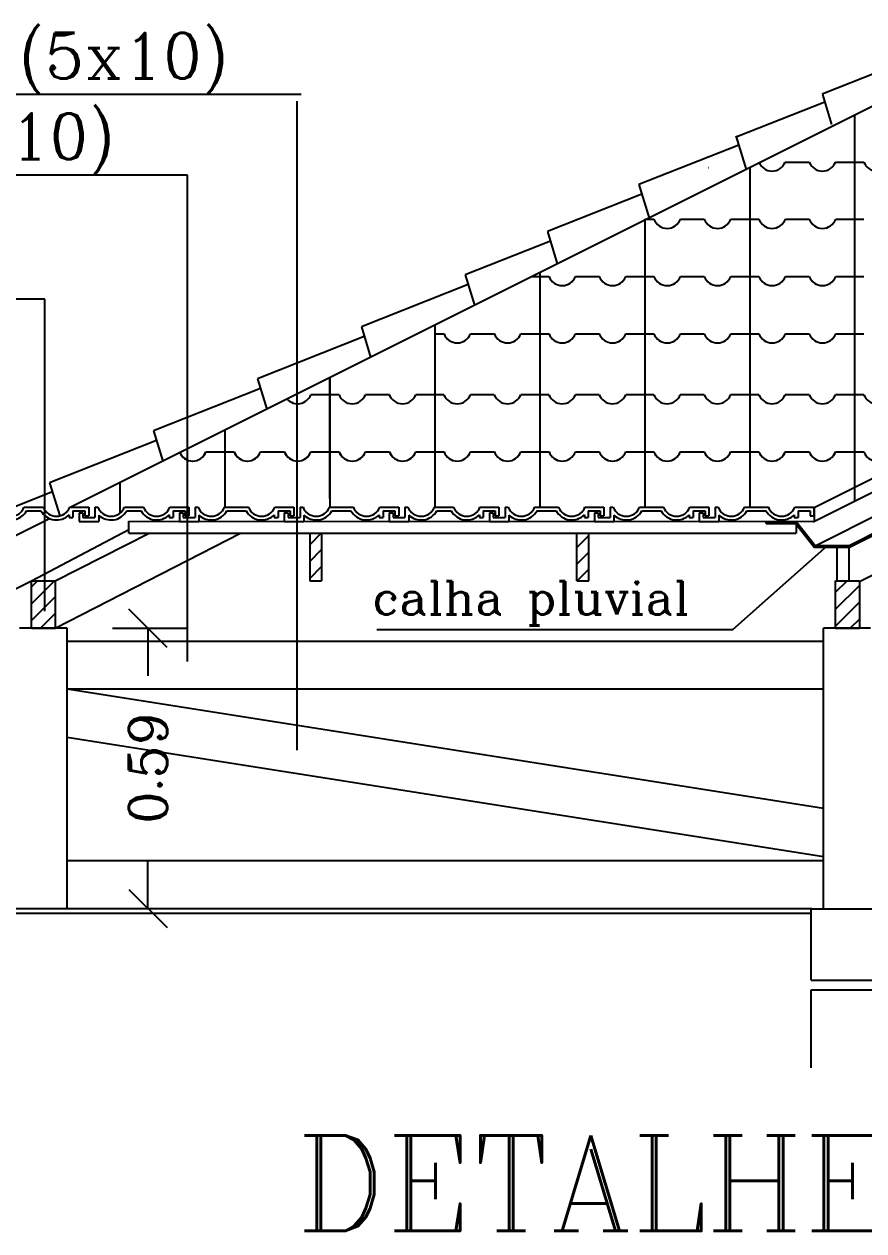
# Model space of a CAD drawing. Extents: x 121.8 to 221.5, y 86.6 to 106.4.
# Drawn here: x 202.231 to 203.992, y 95.516 to 98.045 of the extents above; entities that cross this region are included whole.
import ezdxf

# ---------------------------------------------------------------- set-up
doc = ezdxf.new("R2010")
doc.units = 0
doc.header["$LTSCALE"] = 15
doc.linetypes.add('DASHED2', pattern=[0.375, 0.25, -0.125])
doc.layers.get('0').update_dxf_attribs({"linetype": 'CONTINUOUS'})
doc.layers.get('DEFPOINTS').update_dxf_attribs({"linetype": 'CONTINUOUS'})
for name, color, linetype in [('CONCRETO', 5, 'CONTINUOUS'), ('CORTE', 244, 'CONTINUOUS'), ('JANELA', 5, 'CONTINUOUS'), ('PAREDE', 7, 'CONTINUOUS'), ('PISO', 30, 'CONTINUOUS'), ('TEXTO', 1, 'CONTINUOUS'), ('VISTAL', 30, 'CONTINUOUS'), ('VISTAP', 244, 'CONTINUOUS')]:
    doc.layers.add(name, color=color, linetype=linetype)
doc.styles.add('ROMANC', font='ROMANC.SHX')
doc.dimstyles.get("Standard").update_dxf_attribs({"dimscale": 0.8, "dimtxt": 0.1, "dimasz": 0.1, "dimexe": 0.1, "dimexo": 0.95, "dimgap": 0.09, "dimtad": 0, "dimzin": 0, "dimtxsty": 'ROMANC', "dimblk1": 'OBLIQUE', "dimblk2": 'OBLIQUE', "dimsah": 1, "dimcen": 0.09, "dimclrt": 244, "dimaunit": 1, "dimazin": 3, "dimtfac": 1, "dimtofl": 0, "dimtmove": 0, "dimatfit": 3, "dimtolj": 1, "dimtzin": 0})

# ---------------------------------------------------------------- blocks, each defined once
blk = doc.blocks.new('*X36')
at = {"color": 0}
for p, q in [((214.1375, 94.7747), (214.1375, 94.7792)), ((214.1387, 94.7753), (214.1387, 94.7798)), ((214.14, 94.7759), (214.14, 94.7804)), ((214.1413, 94.7766), (214.1413, 94.781)), ((214.1425, 94.7772), (214.1425, 94.7817)), ((214.1438, 94.7778), (214.1438, 94.7823)), ((214.145, 94.7784), (214.145, 94.7829)), ((214.1463, 94.7791), (214.1463, 94.7835)), ((214.1475, 94.7797), (214.1475, 94.7842)), ((214.1488, 94.7803), (214.1488, 94.7848)), ((214.15, 94.7809), (214.15, 94.7854)), ((214.1513, 94.7816), (214.1513, 94.786)), ((214.1525, 94.7822), (214.1525, 94.7867)), ((214.1538, 94.7828), (214.1538, 94.7873)), ((214.155, 94.7834), (214.155, 94.7879)), ((214.1562, 94.7841), (214.1562, 94.7885)), ((214.1575, 94.7847), (214.1575, 94.7892)), ((214.1587, 94.7853), (214.1587, 94.7898)), ((214.16, 94.7859), (214.16, 94.7904)), ((214.1612, 94.7866), (214.1612, 94.791)), ((214.1625, 94.7872), (214.1625, 94.7917)), ((214.1637, 94.7878), (214.1637, 94.7923)), ((214.165, 94.7884), (214.165, 94.7929)), ((214.1662, 94.7891), (214.1662, 94.7935)), ((214.1675, 94.7897), (214.1675, 94.7942)), ((214.1687, 94.7903), (214.1687, 94.7948)), ((214.17, 94.7909), (214.17, 94.7954)), ((214.1712, 94.7916), (214.1712, 94.796)), ((214.1725, 94.7922), (214.1725, 94.7967)), ((214.1738, 94.7928), (214.1738, 94.7973)), ((214.175, 94.7934), (214.175, 94.7979)), ((214.1763, 94.7941), (214.1763, 94.796)), ((214.1025, 94.7013), (214.1025, 94.7617)), ((214.1037, 94.7019), (214.1037, 94.7623)), ((214.105, 94.7025), (214.105, 94.7629)), ((214.1062, 94.7591), (214.1062, 94.7635)), ((214.1075, 94.7597), (214.1075, 94.7642)), ((214.1087, 94.7603), (214.1087, 94.7648)), ((214.11, 94.7609), (214.11, 94.7654)), ((214.1113, 94.7616), (214.1113, 94.766)), ((214.1125, 94.7622), (214.1125, 94.7667)), ((214.1138, 94.7628), (214.1138, 94.7673)), ((214.115, 94.7634), (214.115, 94.7679)), ((214.1163, 94.7641), (214.1163, 94.7685)), ((214.1175, 94.7647), (214.1175, 94.7692)), ((214.1188, 94.7653), (214.1188, 94.7698)), ((214.12, 94.7659), (214.12, 94.7704)), ((214.1213, 94.7666), (214.1213, 94.771)), ((214.1225, 94.7672), (214.1225, 94.7717)), ((214.1238, 94.7678), (214.1238, 94.7723)), ((214.125, 94.7684), (214.125, 94.7729)), ((214.1262, 94.7691), (214.1262, 94.7735)), ((214.1275, 94.7697), (214.1275, 94.7742)), ((214.1287, 94.7703), (214.1287, 94.7748)), ((214.13, 94.7709), (214.13, 94.7754)), ((214.1312, 94.7716), (214.1312, 94.776)), ((214.1325, 94.7722), (214.1325, 94.7767)), ((214.1337, 94.7728), (214.1337, 94.7773)), ((214.135, 94.7734), (214.135, 94.7779)), ((214.1362, 94.7741), (214.1362, 94.7785)), ((213.8562, 94.7156), (213.8562, 94.7196)), ((213.8575, 94.7156), (213.8575, 94.7196)), ((213.8587, 94.7155), (213.8587, 94.7195)), ((213.86, 94.7155), (213.86, 94.7195)), ((213.8613, 94.7155), (213.8613, 94.7195)), ((213.8625, 94.7155), (213.8625, 94.7195)), ((213.8638, 94.7155), (213.8638, 94.7195)), ((213.865, 94.7154), (213.865, 94.7194)), ((213.8663, 94.7154), (213.8663, 94.7194)), ((213.8675, 94.7154), (213.8675, 94.7194)), ((213.8688, 94.7154), (213.8688, 94.7194)), ((213.87, 94.7154), (213.87, 94.7194)), ((213.8713, 94.7154), (213.8713, 94.7194)), ((213.8725, 94.7153), (213.8725, 94.7193)), ((213.8738, 94.7153), (213.8738, 94.7193)), ((213.875, 94.7153), (213.875, 94.7193)), ((213.8762, 94.7153), (213.8762, 94.7193)), ((213.8775, 94.7153), (213.8775, 94.7193)), ((213.8787, 94.7152), (213.8787, 94.7192)), ((213.88, 94.7152), (213.88, 94.7192)), ((213.8812, 94.7152), (213.8812, 94.7192)), ((213.8825, 94.7152), (213.8825, 94.7192)), ((213.8837, 94.7152), (213.8837, 94.7192)), ((213.885, 94.7151), (213.885, 94.7191)), ((213.8862, 94.7151), (213.8862, 94.7191)), ((213.8875, 94.7151), (213.8875, 94.7191)), ((213.8887, 94.7151), (213.8887, 94.7191)), ((213.89, 94.7151), (213.89, 94.7191)), ((213.8913, 94.7151), (213.8913, 94.7191)), ((213.8925, 94.715), (213.8925, 94.719)), ((213.8938, 94.715), (213.8938, 94.719)), ((213.895, 94.715), (213.895, 94.719)), ((213.8963, 94.715), (213.8963, 94.719)), ((213.8975, 94.715), (213.8975, 94.719)), ((213.8988, 94.7149), (213.8988, 94.7189)), ((213.9, 94.7149), (213.9, 94.7189)), ((213.9013, 94.7149), (213.9013, 94.7189)), ((213.9025, 94.7149), (213.9025, 94.7189)), ((213.9038, 94.7149), (213.9038, 94.7189)), ((213.905, 94.7149), (213.905, 94.7189)), ((213.9062, 94.7148), (213.9062, 94.7188)), ((213.9075, 94.7148), (213.9075, 94.7188)), ((213.9087, 94.7148), (213.9087, 94.7188)), ((213.91, 94.7148), (213.91, 94.7188)), ((213.9112, 94.7148), (213.9112, 94.7188)), ((213.9125, 94.7147), (213.9125, 94.7187)), ((213.9137, 94.7147), (213.9137, 94.7187)), ((213.915, 94.7147), (213.915, 94.7187)), ((213.9162, 94.7147), (213.9162, 94.7187)), ((213.9175, 94.7147), (213.9175, 94.7187)), ((213.9187, 94.7137), (213.9187, 94.7187)), ((213.92, 94.7121), (213.92, 94.7186)), ((213.9212, 94.7106), (213.9212, 94.717)), ((213.9225, 94.709), (213.9225, 94.7154)), ((213.9238, 94.7074), (213.9238, 94.7138)), ((213.925, 94.7058), (213.925, 94.7123)), ((213.9263, 94.7043), (213.9263, 94.7107)), ((213.9275, 94.7027), (213.9275, 94.7091)), ((213.9288, 94.7011), (213.9288, 94.7076)), ((213.93, 94.6996), (213.93, 94.706)), ((213.9312, 94.698), (213.9312, 94.7044)), ((214.0975, 94.6988), (214.0975, 94.7033)), ((214.0987, 94.6994), (214.0987, 94.7039)), ((214.1, 94.7), (214.1, 94.7045)), ((214.1012, 94.7007), (214.1012, 94.7051)), ((213.9325, 94.6964), (213.9325, 94.7028)), ((213.9337, 94.6948), (213.9337, 94.7013)), ((213.935, 94.6933), (213.935, 94.6997)), ((213.9362, 94.6917), (213.9362, 94.6981)), ((213.9375, 94.6901), (213.9375, 94.6965)), ((213.9387, 94.6885), (213.9387, 94.695)), ((213.94, 94.687), (213.94, 94.6934)), ((213.9412, 94.6854), (213.9412, 94.6918)), ((213.9425, 94.6838), (213.9425, 94.6903)), ((213.9437, 94.6823), (213.9437, 94.6887)), ((213.945, 94.6807), (213.945, 94.6871)), ((213.9462, 94.6791), (213.9462, 94.6855)), ((213.9475, 94.6775), (213.9475, 94.684)), ((213.9487, 94.676), (213.9487, 94.6824)), ((213.95, 94.6744), (213.95, 94.6808)), ((213.9512, 94.6728), (213.9512, 94.6793)), ((214.0475, 94.6738), (214.0475, 94.6783)), ((214.0488, 94.6744), (214.0488, 94.6789)), ((214.05, 94.675), (214.05, 94.6795)), ((214.0513, 94.6757), (214.0513, 94.6801)), ((214.0525, 94.6763), (214.0525, 94.6808)), ((214.0538, 94.6769), (214.0538, 94.6814)), ((214.055, 94.6775), (214.055, 94.682)), ((214.0563, 94.6782), (214.0563, 94.6826)), ((214.0575, 94.6788), (214.0575, 94.6833)), ((214.0587, 94.6794), (214.0587, 94.6839)), ((214.06, 94.68), (214.06, 94.6845)), ((214.0613, 94.6807), (214.0613, 94.6851)), ((214.0625, 94.6813), (214.0625, 94.6858)), ((214.0637, 94.6819), (214.0637, 94.6864)), ((214.065, 94.6825), (214.065, 94.687)), ((214.0662, 94.6832), (214.0662, 94.6876)), ((214.0675, 94.6838), (214.0675, 94.6883)), ((214.0687, 94.6844), (214.0687, 94.6889)), ((214.07, 94.685), (214.07, 94.6895)), ((214.0712, 94.6857), (214.0712, 94.6901)), ((214.0725, 94.6863), (214.0725, 94.6908)), ((214.0737, 94.6869), (214.0737, 94.6914)), ((214.075, 94.6875), (214.075, 94.692)), ((214.0762, 94.6882), (214.0762, 94.6926)), ((214.0775, 94.6888), (214.0775, 94.6933)), ((214.0788, 94.6894), (214.0788, 94.6939)), ((214.08, 94.69), (214.08, 94.6945)), ((214.0812, 94.6907), (214.0812, 94.6951)), ((214.0825, 94.6913), (214.0825, 94.6958)), ((214.0838, 94.6919), (214.0838, 94.6964)), ((214.085, 94.6925), (214.085, 94.697)), ((214.0862, 94.6932), (214.0862, 94.6976)), ((214.0875, 94.6938), (214.0875, 94.6983)), ((214.0888, 94.6944), (214.0888, 94.6989)), ((214.09, 94.695), (214.09, 94.6995)), ((214.0913, 94.6957), (214.0913, 94.7001)), ((214.0925, 94.6963), (214.0925, 94.7008)), ((214.0937, 94.6969), (214.0937, 94.7014)), ((214.095, 94.6975), (214.095, 94.702)), ((214.0962, 94.6982), (214.0962, 94.7026)), ((213.9525, 94.6713), (213.9525, 94.6777)), ((213.9538, 94.6697), (213.9538, 94.6761)), ((213.955, 94.6681), (213.955, 94.6745)), ((213.9563, 94.6665), (213.9563, 94.673)), ((213.9575, 94.665), (213.9575, 94.6714)), ((213.9588, 94.6648), (213.9588, 94.6698)), ((213.96, 94.6648), (213.96, 94.6688)), ((213.9613, 94.6648), (213.9613, 94.6688)), ((213.9625, 94.6648), (213.9625, 94.6688)), ((213.9638, 94.6648), (213.9638, 94.6688)), ((213.965, 94.6648), (213.965, 94.6688)), ((213.9663, 94.6648), (213.9663, 94.6688)), ((213.9675, 94.6648), (213.9675, 94.6688)), ((213.9688, 94.6648), (213.9688, 94.6688)), ((213.97, 94.6648), (213.97, 94.6688)), ((213.9712, 94.6648), (213.9712, 94.6688)), ((213.9725, 94.6648), (213.9725, 94.6688)), ((213.9737, 94.6648), (213.9737, 94.6688)), ((213.975, 94.6648), (213.975, 94.6688)), ((213.9762, 94.6648), (213.9762, 94.6688)), ((213.9775, 94.6648), (213.9775, 94.6688)), ((213.9787, 94.6648), (213.9787, 94.6688)), ((213.98, 94.6648), (213.98, 94.6688)), ((213.9812, 94.6648), (213.9812, 94.6688)), ((213.9825, 94.6648), (213.9825, 94.6688)), ((213.9837, 94.6648), (213.9837, 94.6688)), ((213.985, 94.6648), (213.985, 94.6688)), ((213.9863, 94.6648), (213.9863, 94.6688)), ((213.9875, 94.6648), (213.9875, 94.6688)), ((213.9888, 94.6648), (213.9888, 94.6688)), ((213.99, 94.6648), (213.99, 94.6688)), ((213.9913, 94.6648), (213.9913, 94.6688)), ((213.9925, 94.6648), (213.9925, 94.6688)), ((213.9938, 94.6648), (213.9938, 94.6688)), ((213.995, 94.6648), (213.995, 94.6688)), ((213.9963, 94.6648), (213.9963, 94.6688)), ((213.9975, 94.6648), (213.9975, 94.6688)), ((213.9988, 94.6648), (213.9988, 94.6688)), ((214, 94.6648), (214, 94.6688)), ((214.0012, 94.6648), (214.0012, 94.6688)), ((214.0025, 94.6648), (214.0025, 94.6688)), ((214.0037, 94.6648), (214.0037, 94.6688)), ((214.005, 94.6648), (214.005, 94.6688)), ((214.0062, 94.6648), (214.0062, 94.6688)), ((214.0075, 94.6648), (214.0075, 94.6688)), ((214.0087, 94.6648), (214.0087, 94.6688)), ((214.01, 94.6648), (214.01, 94.6688)), ((214.0112, 94.6648), (214.0112, 94.6688)), ((214.0125, 94.6648), (214.0125, 94.6688)), ((214.0137, 94.6648), (214.0137, 94.6688)), ((214.015, 94.6648), (214.015, 94.6688)), ((214.0163, 94.6648), (214.0163, 94.6688)), ((214.0175, 94.6648), (214.0175, 94.6688)), ((214.0188, 94.6648), (214.0188, 94.6688)), ((214.02, 94.6648), (214.02, 94.6688)), ((214.0213, 94.6648), (214.0213, 94.6688)), ((214.0225, 94.6648), (214.0225, 94.6688)), ((214.0238, 94.6648), (214.0238, 94.6688)), ((214.025, 94.6648), (214.025, 94.6688)), ((214.0263, 94.6648), (214.0263, 94.6688)), ((214.0275, 94.6648), (214.0275, 94.6688)), ((214.0288, 94.6648), (214.0288, 94.6689)), ((214.03, 94.665), (214.03, 94.6695)), ((214.0312, 94.6657), (214.0312, 94.6701)), ((214.0325, 94.6663), (214.0325, 94.6708)), ((214.0337, 94.6669), (214.0337, 94.6714)), ((214.035, 94.6675), (214.035, 94.672)), ((214.0362, 94.6682), (214.0362, 94.6726)), ((214.0375, 94.6688), (214.0375, 94.6733)), ((214.0387, 94.6694), (214.0387, 94.6739)), ((214.04, 94.67), (214.04, 94.6745)), ((214.0412, 94.6707), (214.0412, 94.6751)), ((214.0425, 94.6713), (214.0425, 94.6758)), ((214.0437, 94.6719), (214.0437, 94.6764)), ((214.045, 94.6725), (214.045, 94.677)), ((214.0462, 94.6732), (214.0462, 94.6776))]:
    blk.add_line(p, q, dxfattribs=at)
blk = doc.blocks.new('_OBLIQUE')
at = {"color": 0, "linetype": 'BYBLOCK'}
blk.add_line((-0.5, -0.5), (0.5, 0.5), dxfattribs=at)
blk = doc.blocks.new('*D38')
at = {"color": 0, "linetype": 'BYBLOCK'}
for p, q in [((202.779, 96.7789), (202.9332, 96.7789)), ((202.8532, 96.7789), (202.8532, 96.6791)), ((202.8532, 96.1915), (202.8532, 96.2913)), ((202.804, 96.1915), (202.9332, 96.1915))]:
    blk.add_line(p, q, dxfattribs=at)
at = {"layer": 'DEFPOINTS', "color": 0, "linetype": 'BYBLOCK'}
for p in [(202.659, 96.7789), (202.684, 96.1915), (202.8532, 96.1915)]:
    blk.add_point(p, dxfattribs=at)
at = {"color": 0, "linetype": 'BYBLOCK', "xscale": 0.08000000000000002, "yscale": 0.08000000000000002, "zscale": 0.08000000000000002}
for p, rotation in [((202.8532, 96.7789), 90), ((202.8532, 96.1915), 270)]:
    blk.add_blockref('_OBLIQUE', p, dxfattribs=dict(at, rotation=rotation))
at = {"color": 244, "linetype": 'BYBLOCK', "insert": (202.8532, 96.4852), "char_height": 0.08, "attachment_point": 5, "rotation": 90, "style": 'ROMANC'}
blk.add_mtext('\\A1;0.59', dxfattribs=at)
blk = doc.blocks.new('*X46')
at = {"color": 0}
for p, q in [((214.0014, 94.5711), (214.0258, 94.5954)), ((214.0014, 94.5357), (214.0514, 94.5857)), ((214.0014, 94.5004), (214.0514, 94.5504)), ((214.0324, 94.496), (214.0514, 94.515))]:
    blk.add_line(p, q, dxfattribs=at)
blk = doc.blocks.new('*X48')
at = {"color": 0}
for p, q in [((212.8991, 94.6709), (212.9235, 94.6952)), ((213.4592, 94.6652), (213.4842, 94.6902)), ((212.8991, 94.6355), (212.9241, 94.6605)), ((213.4592, 94.6299), (213.4842, 94.6549)), ((212.8991, 94.6002), (212.9241, 94.6252)), ((213.4597, 94.595), (213.4842, 94.6195)), ((212.3158, 94.5472), (212.3641, 94.5954)), ((212.3158, 94.5826), (212.3287, 94.5954)), ((212.3158, 94.5119), (212.3658, 94.5619)), ((212.335, 94.4956), (212.3658, 94.5265))]:
    blk.add_line(p, q, dxfattribs=at)

msp = doc.modelspace()

# ---------------------------------------------------------------- linework, layer by layer
at = {"layer": 'CONCRETO', "color": 5, "linetype": 'CONTINUOUS'}
for p, q in [((203.8815, 96.1911), (204.0115, 96.1911)), ((203.8815, 96.0411), (203.8815, 96.1911)), ((203.8815, 96.0411), (204.0115, 96.0411))]:
    msp.add_line(p, q, dxfattribs=at)
at = {"layer": 'CORTE', "color": 30, "linetype": 'CONTINUOUS'}
for p, q in [((203.9724, 97.8544), (203.9724, 97.1487)), ((203.9724, 97.8544), (203.9724, 97.6363)), ((203.7524, 97.7444), (203.7524, 97.033)), ((203.8269, 97.7563), (203.877, 97.7563)), ((203.9324, 97.7563), (203.9722, 97.7563)), ((203.9722, 97.7563), (203.9915, 97.7563)), ((203.5324, 97.6363), (203.5517, 97.6363)), ((203.5324, 97.6363), (203.5517, 97.6363)), ((203.5324, 97.6363), (203.5324, 97.033)), ((203.6071, 97.6363), (203.6572, 97.6363)), ((203.6071, 97.6363), (203.6572, 97.6363)), ((203.7126, 97.6363), (203.7524, 97.6363)), ((203.7126, 97.6363), (203.7524, 97.6363)), ((203.7524, 97.6363), (203.7717, 97.6363)), ((203.7524, 97.6363), (203.7717, 97.6363)), ((203.8271, 97.6363), (203.8772, 97.6363)), ((203.8271, 97.6363), (203.8772, 97.6363)), ((203.9326, 97.6363), (203.9724, 97.6363)), ((203.9326, 97.6363), (203.9724, 97.6363)), ((203.9724, 97.6363), (203.9917, 97.6363)), ((203.9724, 97.6363), (203.9917, 97.6363)), ((203.2962, 97.5163), (203.3124, 97.5163)), ((203.2962, 97.5163), (203.3124, 97.5163)), ((203.3124, 97.5244), (203.3124, 97.1487)), ((203.3124, 97.5163), (203.3317, 97.5163)), ((203.3124, 97.5163), (203.3317, 97.5163)), ((203.3871, 97.5163), (203.4372, 97.5163)), ((203.4926, 97.5163), (203.5324, 97.5163)), ((203.5324, 97.5163), (203.5517, 97.5163)), ((203.6071, 97.5163), (203.6572, 97.5163)), ((203.7126, 97.5163), (203.7524, 97.5163)), ((203.7524, 97.5163), (203.7717, 97.5163)), ((203.8271, 97.5163), (203.8772, 97.5163)), ((203.9326, 97.5163), (203.9724, 97.5163)), ((203.9724, 97.5163), (203.9917, 97.5163)), ((203.0924, 97.4144), (203.0924, 97.1487)), ((203.0924, 97.3963), (203.1117, 97.3963)), ((203.1671, 97.3963), (203.2172, 97.3963)), ((203.2726, 97.3963), (203.3124, 97.3963)), ((203.2726, 97.3963), (203.3124, 97.3963)), ((203.3124, 97.3963), (203.3317, 97.3963)), ((203.3124, 97.3963), (203.3317, 97.3963)), ((203.3871, 97.3963), (203.4372, 97.3963)), ((203.4926, 97.3963), (203.5324, 97.3963)), ((203.5324, 97.3963), (203.5517, 97.3963)), ((203.6071, 97.3963), (203.6572, 97.3963)), ((203.7126, 97.3963), (203.7524, 97.3963)), ((203.7524, 97.3963), (203.7717, 97.3963)), ((203.8271, 97.3963), (203.8772, 97.3963)), ((203.9326, 97.3963), (203.9724, 97.3963)), ((203.9724, 97.3963), (203.9917, 97.3963)), ((202.8724, 97.3044), (202.8724, 97.1487)), ((202.8324, 97.2687), (202.8722, 97.2687)), ((202.8324, 97.2687), (202.8722, 97.2687)), ((202.8324, 97.2687), (202.8722, 97.2687)), ((202.8722, 97.2687), (202.8915, 97.2687)), ((202.9469, 97.2687), (202.997, 97.2687)), ((203.0524, 97.2687), (203.0922, 97.2687)), ((203.0922, 97.2687), (203.1115, 97.2687)), ((203.1669, 97.2687), (203.217, 97.2687)), ((203.2724, 97.2687), (203.3122, 97.2687)), ((203.2724, 97.2687), (203.3122, 97.2687)), ((203.3122, 97.2687), (203.3315, 97.2687)), ((203.3122, 97.2687), (203.3315, 97.2687)), ((203.3869, 97.2687), (203.437, 97.2687)), ((203.4924, 97.2687), (203.5322, 97.2687)), ((203.5322, 97.2687), (203.5515, 97.2687)), ((203.6069, 97.2687), (203.657, 97.2687)), ((203.7124, 97.2687), (203.7522, 97.2687)), ((203.7522, 97.2687), (203.7715, 97.2687)), ((203.8269, 97.2687), (203.877, 97.2687)), ((203.9324, 97.2687), (203.9722, 97.2687)), ((203.9722, 97.2687), (203.9915, 97.2687)), ((202.6524, 97.1944), (202.6524, 97.1487)), ((202.6124, 97.1487), (202.6522, 97.1487)), ((202.6126, 97.1487), (202.6524, 97.1487)), ((202.6522, 97.1487), (202.6715, 97.1487)), ((202.6524, 97.1487), (202.6524, 97.033)), ((202.6524, 97.1487), (202.6717, 97.1487)), ((202.7269, 97.1487), (202.777, 97.1487)), ((202.7271, 97.1487), (202.7772, 97.1487)), ((202.8324, 97.1487), (202.8722, 97.1487)), ((202.8324, 97.1487), (202.8724, 97.1487)), ((202.8324, 97.1487), (202.8722, 97.1487)), ((202.8326, 97.1487), (202.8724, 97.1487)), ((202.8326, 97.1487), (202.8724, 97.1487)), ((202.8326, 97.1487), (202.8724, 97.1487)), ((202.8722, 97.1487), (202.8915, 97.1487)), ((202.8724, 97.1487), (202.8917, 97.1487)), ((202.8724, 97.1487), (202.8724, 97.033)), ((202.9469, 97.1487), (202.997, 97.1487)), ((202.9471, 97.1487), (202.9972, 97.1487)), ((203.0524, 97.1487), (203.0922, 97.1487)), ((203.0526, 97.1487), (203.0924, 97.1487)), ((203.0922, 97.1487), (203.1115, 97.1487)), ((203.0924, 97.1487), (203.1117, 97.1487)), ((203.0924, 97.1487), (203.0924, 97.033)), ((203.1669, 97.1487), (203.217, 97.1487)), ((203.1671, 97.1487), (203.2172, 97.1487)), ((203.2724, 97.1487), (203.3122, 97.1487)), ((203.2724, 97.1487), (203.3122, 97.1487)), ((203.2726, 97.1487), (203.3124, 97.1487)), ((203.2726, 97.1487), (203.3124, 97.1487)), ((203.3122, 97.1487), (203.3315, 97.1487)), ((203.3122, 97.1487), (203.3315, 97.1487)), ((203.3124, 97.1487), (203.3317, 97.1487)), ((203.3124, 97.1487), (203.3124, 97.051)), ((203.3124, 97.1487), (203.3124, 97.033)), ((203.3124, 97.1487), (203.3317, 97.1487)), ((203.3869, 97.1487), (203.437, 97.1487)), ((203.3871, 97.1487), (203.4372, 97.1487)), ((203.4924, 97.1487), (203.5322, 97.1487)), ((203.4926, 97.1487), (203.5324, 97.1487)), ((203.5322, 97.1487), (203.5515, 97.1487)), ((203.5324, 97.1487), (203.5517, 97.1487)), ((203.6069, 97.1487), (203.657, 97.1487)), ((203.6071, 97.1487), (203.6572, 97.1487)), ((203.7124, 97.1487), (203.7522, 97.1487)), ((203.7126, 97.1487), (203.7524, 97.1487)), ((203.7522, 97.1487), (203.7715, 97.1487)), ((203.7524, 97.1487), (203.7717, 97.1487)), ((203.8269, 97.1487), (203.877, 97.1487)), ((203.8271, 97.1487), (203.8772, 97.1487)), ((203.9324, 97.1487), (203.9722, 97.1487)), ((203.9326, 97.1487), (203.9724, 97.1487)), ((203.9722, 97.1487), (203.9915, 97.1487)), ((203.9724, 97.1487), (203.9917, 97.1487)), ((203.9724, 97.1487), (203.9724, 97.0457)), ((202.4324, 97.0844), (202.4324, 97.0206)), ((202.2315, 97.033), (202.2716, 97.033)), ((202.2315, 97.033), (202.2716, 97.033)), ((202.327, 97.033), (202.3668, 97.033)), ((202.3668, 97.033), (202.3668, 97.015)), ((202.3798, 97.033), (202.3798, 97.011)), ((202.3798, 97.033), (202.3861, 97.033)), ((202.4415, 97.033), (202.4816, 97.033)), ((202.4415, 97.033), (202.4816, 97.033)), ((202.537, 97.033), (202.5768, 97.033)), ((202.5768, 97.033), (202.5768, 97.015)), ((202.5898, 97.033), (202.5898, 97.011)), ((202.5898, 97.033), (202.5961, 97.033)), ((202.6515, 97.033), (202.7016, 97.033)), ((202.757, 97.033), (202.7968, 97.033)), ((202.7968, 97.033), (202.7968, 97.015)), ((202.8098, 97.033), (202.8098, 97.011)), ((202.8098, 97.033), (202.8161, 97.033)), ((202.8715, 97.033), (202.9216, 97.033)), ((202.977, 97.033), (203.0168, 97.033)), ((203.0168, 97.033), (203.0168, 97.015)), ((203.0298, 97.033), (203.0361, 97.033)), ((203.0298, 97.033), (203.0298, 97.011)), ((203.0915, 97.033), (203.1316, 97.033)), ((203.0915, 97.033), (203.1316, 97.033)), ((203.187, 97.033), (203.2268, 97.033)), ((203.2268, 97.033), (203.2268, 97.015)), ((203.2398, 97.033), (203.2461, 97.033)), ((203.2398, 97.033), (203.2398, 97.011)), ((203.3015, 97.033), (203.3516, 97.033)), ((203.407, 97.033), (203.4468, 97.033)), ((203.4468, 97.033), (203.4468, 97.015)), ((203.4598, 97.033), (203.4661, 97.033)), ((203.4598, 97.033), (203.4598, 97.011)), ((203.5215, 97.033), (203.5716, 97.033)), ((203.627, 97.033), (203.6668, 97.033)), ((203.6668, 97.033), (203.6668, 97.015)), ((203.6798, 97.033), (203.6861, 97.033)), ((203.6798, 97.033), (203.6798, 97.011)), ((203.7415, 97.033), (203.7916, 97.033)), ((203.847, 97.033), (203.8868, 97.033)), ((203.8868, 97.033), (203.8868, 97.015)), ((202.2365, 97.025), (202.2666, 97.025)), ((202.2365, 97.025), (202.2666, 97.025)), ((202.3258, 97.0169), (202.3258, 97.011)), ((202.3258, 97.011), (202.3338, 97.011)), ((202.3338, 97.025), (202.3338, 97.011)), ((202.3338, 97.025), (202.3588, 97.025)), ((202.3468, 97.021), (202.3468, 97.003)), ((202.3468, 97.021), (202.3548, 97.021)), ((202.3468, 97.021), (202.3468, 97.003)), ((202.3548, 97.021), (202.3548, 97.011)), ((202.3548, 97.011), (202.3798, 97.011)), ((202.3588, 97.025), (202.3588, 97.015)), ((202.3588, 97.015), (202.3668, 97.015)), ((202.3878, 97.0164), (202.3878, 97.003)), ((202.4465, 97.025), (202.4766, 97.025)), ((202.4465, 97.025), (202.4766, 97.025)), ((202.5358, 97.0169), (202.5358, 97.011)), ((202.5358, 97.011), (202.5438, 97.011)), ((202.5438, 97.025), (202.5438, 97.011)), ((202.5438, 97.025), (202.5688, 97.025)), ((202.5568, 97.021), (202.5648, 97.021)), ((202.5568, 97.021), (202.5568, 97.003)), ((202.5648, 97.021), (202.5648, 97.011)), ((202.5648, 97.011), (202.5898, 97.011)), ((202.5688, 97.025), (202.5688, 97.015)), ((202.5688, 97.015), (202.5768, 97.015)), ((202.5978, 97.0164), (202.5978, 97.003)), ((202.6565, 97.025), (202.6966, 97.025)), ((202.7558, 97.0169), (202.7558, 97.011)), ((202.7558, 97.011), (202.7638, 97.011)), ((202.7638, 97.025), (202.7638, 97.011)), ((202.7638, 97.025), (202.7888, 97.025)), ((202.7768, 97.021), (202.7848, 97.021)), ((202.7768, 97.021), (202.7768, 97.003)), ((202.7848, 97.021), (202.7848, 97.011)), ((202.7848, 97.011), (202.8098, 97.011)), ((202.7888, 97.025), (202.7888, 97.015)), ((202.7888, 97.015), (202.7968, 97.015)), ((202.8178, 97.0164), (202.8178, 97.003)), ((202.8765, 97.025), (202.9166, 97.025)), ((202.9758, 97.0169), (202.9758, 97.011)), ((202.9758, 97.011), (202.9838, 97.011)), ((202.9838, 97.025), (202.9838, 97.011)), ((202.9838, 97.025), (203.0088, 97.025)), ((202.9968, 97.021), (203.0048, 97.021)), ((202.9968, 97.021), (202.9968, 97.003)), ((203.0048, 97.021), (203.0048, 97.011)), ((203.0048, 97.011), (203.0298, 97.011)), ((203.0088, 97.025), (203.0088, 97.015)), ((203.0088, 97.015), (203.0168, 97.015)), ((203.0378, 97.0164), (203.0378, 97.003)), ((203.0965, 97.025), (203.1266, 97.025)), ((203.0965, 97.025), (203.1266, 97.025)), ((203.1858, 97.0169), (203.1858, 97.011)), ((203.1858, 97.011), (203.1938, 97.011)), ((203.1938, 97.025), (203.2188, 97.025)), ((203.1938, 97.025), (203.1938, 97.011)), ((203.2068, 97.021), (203.2068, 97.003)), ((203.2068, 97.021), (203.2148, 97.021)), ((203.2148, 97.021), (203.2148, 97.011)), ((203.2148, 97.011), (203.2398, 97.011)), ((203.2188, 97.025), (203.2188, 97.015)), ((203.2188, 97.015), (203.2268, 97.015)), ((203.2478, 97.0164), (203.2478, 97.003)), ((203.3065, 97.025), (203.3466, 97.025)), ((203.4058, 97.0169), (203.4058, 97.011)), ((203.4058, 97.011), (203.4138, 97.011)), ((203.4138, 97.025), (203.4388, 97.025)), ((203.4138, 97.025), (203.4138, 97.011)), ((203.4268, 97.021), (203.4268, 97.003)), ((203.4268, 97.021), (203.4348, 97.021)), ((203.4348, 97.021), (203.4348, 97.011)), ((203.4348, 97.011), (203.4598, 97.011)), ((203.4388, 97.025), (203.4388, 97.015)), ((203.4388, 97.015), (203.4468, 97.015)), ((203.4678, 97.0164), (203.4678, 97.003)), ((203.5265, 97.025), (203.5666, 97.025)), ((203.6258, 97.0169), (203.6258, 97.011)), ((203.6258, 97.011), (203.6338, 97.011)), ((203.6338, 97.025), (203.6588, 97.025)), ((203.6338, 97.025), (203.6338, 97.011)), ((203.6468, 97.021), (203.6468, 97.003)), ((203.6468, 97.021), (203.6548, 97.021)), ((203.6548, 97.021), (203.6548, 97.011)), ((203.6548, 97.011), (203.6798, 97.011)), ((203.6588, 97.025), (203.6588, 97.015)), ((203.6588, 97.015), (203.6668, 97.015)), ((203.6878, 97.0164), (203.6878, 97.003)), ((203.7465, 97.025), (203.7866, 97.025)), ((203.8458, 97.0169), (203.8458, 97.011)), ((203.8458, 97.011), (203.8538, 97.011)), ((203.8538, 97.025), (203.8788, 97.025)), ((203.8538, 97.025), (203.8538, 97.011)), ((203.8788, 97.025), (203.8788, 97.015)), ((203.8788, 97.015), (203.8868, 97.015)), ((202.3468, 97.003), (202.3878, 97.003)), ((202.3468, 97.003), (202.3778, 97.003)), ((202.5568, 97.003), (202.5978, 97.003)), ((202.7768, 97.003), (202.8178, 97.003)), ((202.9968, 97.003), (203.0278, 97.003)), ((202.9968, 97.003), (203.0378, 97.003)), ((203.2068, 97.003), (203.2478, 97.003)), ((203.4268, 97.003), (203.4678, 97.003)), ((203.6468, 97.003), (203.6878, 97.003))]:
    msp.add_line(p, q, dxfattribs=at)
for centre, radius, start, end in [((203.7992, 97.767), 0.0297, 201.0517, 338.9483), ((203.9047, 97.767), 0.0297, 201.0517, 338.9483), ((204.0192, 97.767), 0.0297, 201.0517, 338.9483), ((203.5794, 97.647), 0.0297, 201.0517, 338.9483), ((203.5794, 97.647), 0.0297, 201.0517, 338.9483), ((203.6849, 97.647), 0.0297, 201.0517, 338.9483), ((203.6849, 97.647), 0.0297, 201.0517, 338.9483), ((203.7994, 97.647), 0.0297, 201.0517, 338.9483), ((203.7994, 97.647), 0.0297, 201.0517, 338.9483), ((203.9049, 97.647), 0.0297, 201.0517, 338.9483), ((203.9049, 97.647), 0.0297, 201.0517, 338.9483), ((203.3594, 97.527), 0.0297, 201.0517, 338.9483), ((203.3594, 97.527), 0.0297, 201.0517, 338.9483), ((203.4649, 97.527), 0.0297, 201.0517, 338.9483), ((203.5794, 97.527), 0.0297, 201.0517, 338.9483), ((203.6849, 97.527), 0.0297, 201.0517, 338.9483), ((203.7994, 97.527), 0.0297, 201.0517, 338.9483), ((203.9049, 97.527), 0.0297, 201.0517, 338.9483), ((203.1394, 97.407), 0.0297, 201.0517, 338.9483), ((203.2449, 97.407), 0.0297, 201.0517, 338.9483), ((203.3594, 97.407), 0.0297, 201.0517, 338.9483), ((203.3594, 97.407), 0.0297, 201.0517, 338.9483), ((203.4649, 97.407), 0.0297, 201.0517, 338.9483), ((203.5794, 97.407), 0.0297, 201.0517, 338.9483), ((203.6849, 97.407), 0.0297, 201.0517, 338.9483), ((203.7994, 97.407), 0.0297, 201.0517, 338.9483), ((203.9049, 97.407), 0.0297, 201.0517, 338.9483), ((202.8047, 97.2793), 0.0297, 221.9496, 338.9483), ((202.9192, 97.2793), 0.0297, 201.0517, 338.9483), ((203.0247, 97.2793), 0.0297, 201.0517, 338.9483), ((203.1392, 97.2793), 0.0297, 201.0517, 338.9483), ((203.2447, 97.2793), 0.0297, 201.0517, 338.9483), ((203.3592, 97.2793), 0.0297, 201.0517, 338.9483), ((203.3592, 97.2793), 0.0297, 201.0517, 338.9483), ((203.4647, 97.2793), 0.0297, 201.0517, 338.9483), ((203.5792, 97.2793), 0.0297, 201.0517, 338.9483), ((203.6847, 97.2793), 0.0297, 201.0517, 338.9483), ((203.7992, 97.2793), 0.0297, 201.0517, 338.9483), ((203.9047, 97.2793), 0.0297, 201.0517, 338.9483), ((204.0192, 97.2793), 0.0297, 201.0517, 338.9483), ((202.5847, 97.1593), 0.0297, 201.0517, 338.9483), ((202.5849, 97.1593), 0.0297, 201.0517, 338.9483), ((202.6992, 97.1593), 0.0297, 201.0517, 338.9483), ((202.6994, 97.1593), 0.0297, 201.0517, 338.9483), ((202.8047, 97.1593), 0.0297, 201.0517, 338.9483), ((202.8049, 97.1593), 0.0297, 201.0517, 338.9483), ((202.9192, 97.1593), 0.0297, 201.0517, 338.9483), ((202.9194, 97.1593), 0.0297, 201.0517, 338.9483), ((203.0247, 97.1593), 0.0297, 201.0517, 338.9483), ((203.0249, 97.1593), 0.0297, 201.0517, 338.9483), ((203.1392, 97.1593), 0.0297, 201.0517, 338.9483), ((203.1394, 97.1593), 0.0297, 201.0517, 338.9483), ((203.2447, 97.1593), 0.0297, 201.0517, 338.9483), ((203.2449, 97.1593), 0.0297, 201.0517, 338.9483), ((203.3592, 97.1593), 0.0297, 201.0517, 338.9483), ((203.3592, 97.1593), 0.0297, 201.0517, 338.9483), ((203.3594, 97.1593), 0.0297, 201.0517, 338.9483), ((203.3594, 97.1593), 0.0297, 201.0517, 338.9483), ((203.4647, 97.1593), 0.0297, 201.0517, 338.9483), ((203.4649, 97.1593), 0.0297, 201.0517, 338.9483), ((203.5792, 97.1593), 0.0297, 201.0517, 338.9483), ((203.5794, 97.1593), 0.0297, 201.0517, 338.9483), ((203.6847, 97.1593), 0.0297, 201.0517, 338.9483), ((203.6849, 97.1593), 0.0297, 201.0517, 338.9483), ((203.7992, 97.1593), 0.0297, 201.0517, 338.9483), ((203.7994, 97.1593), 0.0297, 201.0517, 338.9483), ((203.9047, 97.1593), 0.0297, 201.0517, 338.9483), ((203.9049, 97.1593), 0.0297, 201.0517, 338.9483), ((204.0192, 97.1593), 0.0297, 201.0517, 338.9483), ((202.2038, 97.0437), 0.0297, 253.4346, 338.9483), ((202.2993, 97.0437), 0.0297, 201.0517, 338.9483), ((202.4138, 97.0437), 0.0297, 201.0517, 338.9483), ((202.5093, 97.0437), 0.0297, 201.0517, 338.9483), ((202.6238, 97.0437), 0.0297, 201.0517, 338.9483), ((202.7293, 97.0437), 0.0297, 201.0517, 338.9483), ((202.8438, 97.0437), 0.0297, 201.0517, 338.9483), ((202.9493, 97.0437), 0.0297, 201.0517, 338.9483), ((203.0638, 97.0437), 0.0297, 201.0517, 338.9483), ((203.1593, 97.0437), 0.0297, 201.0517, 338.9483), ((203.2738, 97.0437), 0.0297, 201.0517, 338.9483), ((203.3793, 97.0437), 0.0297, 201.0517, 338.9483), ((203.4938, 97.0437), 0.0297, 201.0517, 338.9483), ((203.5993, 97.0437), 0.0297, 201.0517, 338.9483), ((203.7138, 97.0437), 0.0297, 201.0517, 338.9483), ((203.8193, 97.0437), 0.0297, 201.0517, 338.9483), ((202.2038, 97.0437), 0.0377, 239.8473, 330.3097), ((202.2993, 97.0437), 0.0377, 209.6903, 314.7051), ((202.4138, 97.0437), 0.0377, 226.3757, 330.3097), ((202.5093, 97.0437), 0.0377, 209.6903, 314.7051), ((202.6238, 97.0437), 0.0377, 226.3757, 330.3097), ((202.7293, 97.0437), 0.0377, 209.6903, 314.7051), ((202.8438, 97.0437), 0.0377, 226.3757, 330.3097), ((202.9493, 97.0437), 0.0377, 209.6903, 314.7051), ((203.0638, 97.0437), 0.0377, 226.3757, 330.3097), ((203.1593, 97.0437), 0.0377, 209.6903, 314.7051), ((203.2738, 97.0437), 0.0377, 226.3757, 330.3097), ((203.3793, 97.0437), 0.0377, 209.6903, 314.7051), ((203.4938, 97.0437), 0.0377, 226.3757, 330.3097), ((203.5993, 97.0437), 0.0377, 209.6903, 314.7051), ((203.7138, 97.0437), 0.0377, 226.3757, 330.3097), ((203.8193, 97.0437), 0.0377, 209.6903, 314.7051)]:
    msp.add_arc(centre, radius, start, end, dxfattribs=at)
at = {"layer": 'JANELA', "color": 30}
msp.add_line((204.1426, 97.9395), (202.3263, 97.0313), dxfattribs=at)
at = {"layer": 'PAREDE', "color": 6}
for p, q in [((203.8815, 95.8574), (203.8815, 96.0211)), ((203.8815, 96.0211), (204.0115, 96.0211))]:
    msp.add_line(p, q, dxfattribs=at)
at = {"layer": 'PISO', "color": 30}
for p, q in [((202.8028, 97.8842), (202.8028, 96.5233)), ((202.5737, 96.7092), (202.5737, 97.729)), ((202.2747, 96.8149), (202.2747, 97.4691)), ((202.4506, 97.0037), (203.8873, 97.0031)), ((202.4506, 96.9787), (202.4506, 97.0037)), ((202.4506, 96.9787), (203.8499, 96.9781)), ((202.3218, 96.752), (203.9073, 96.752)), ((202.3218, 96.652), (203.9073, 96.652)), ((202.3218, 96.652), (203.9073, 96.4017)), ((202.3218, 96.5508), (203.9073, 96.3005))]:
    msp.add_line(p, q, dxfattribs=at)
at = {"layer": 'PISO', "color": 30, "linetype": 'CONTINUOUS'}
for p, q in [((203.8873, 97.0322), (203.8873, 97.0031)), ((203.8499, 96.9967), (203.8499, 96.9781)), ((203.9351, 96.9481), (203.935, 96.8781)), ((203.9601, 96.9481), (203.96, 96.8781))]:
    msp.add_line(p, q, dxfattribs=at)
at = {"layer": 'PISO', "color": 244}
for p, q in [((202.2468, 96.8787), (202.4506, 96.9859)), ((202.2968, 96.8787), (202.4934, 96.9786)), ((202.2968, 96.7789), (202.6849, 96.9786)), ((202.8301, 96.9785), (202.8551, 96.9785)), ((203.3901, 96.9783), (203.4151, 96.9783)), ((202.8301, 96.8785), (202.8551, 96.8785)), ((203.3901, 96.8783), (203.4151, 96.8783))]:
    msp.add_line(p, q, dxfattribs=at)
at = {"layer": 'PISO', "color": 244, "linetype": 'CONTINUOUS'}
for p, q in [((203.7869, 97.0029), (203.8508, 97.0019)), ((203.7869, 97.0029), (203.7869, 96.9989)), ((203.7869, 96.9989), (203.8489, 96.998)), ((203.8489, 96.998), (203.8885, 96.9481)), ((203.8508, 97.0019), (203.8905, 96.9521)), ((203.9605, 96.9481), (203.8885, 96.9481)), ((203.9595, 96.9521), (203.8905, 96.9521))]:
    msp.add_line(p, q, dxfattribs=at)
at = {"layer": 'TEXTO', "color": 30, "linetype": 'CONTINUOUS'}
for p, q in [((202.8119, 97.8978), (201.7157, 97.8978)), ((202.5737, 97.729), (201.4776, 97.729)), ((202.2747, 97.4691), (201.1676, 97.4691))]:
    msp.add_line(p, q, dxfattribs=at)
at = {"layer": 'VISTAL', "color": 30, "linetype": 'CONTINUOUS'}
for p, q in [((203.8849, 97.031), (204.9468, 97.562)), ((203.9823, 96.8774), (205.0115, 97.392)), ((203.8854, 97.0022), (204.0307, 97.0748)), ((200.6614, 96.1976), (202.2843, 97.0091)), ((203.8908, 96.9527), (204.0331, 97.0239)), ((201.2726, 96.3915), (202.2472, 96.8787)), ((202.3218, 96.1915), (202.3218, 96.7789)), ((203.9073, 96.1915), (203.9073, 96.7793))]:
    msp.add_line(p, q, dxfattribs=at)
at = {"layer": 'VISTAL', "color": 244, "linetype": 'CONTINUOUS'}
for p, q in [((203.9595, 96.9521), (204.0331, 96.9889)), ((203.9605, 96.9481), (204.0371, 96.9864))]:
    msp.add_line(p, q, dxfattribs=at)
at = {"layer": 'VISTAL', "linetype": 'CONTINUOUS'}
for p, q in [((203.7168, 96.7762), (203.9147, 96.9521)), ((202.9705, 96.7762), (203.7168, 96.7762))]:
    msp.add_line(p, q, dxfattribs=at)
at = {"layer": 'VISTAL', "color": 30}
msp.add_line((203.9073, 96.2915), (202.3218, 96.2915), dxfattribs=at)
at = {"layer": 'VISTAP', "color": 30, "linetype": 'DASHED2'}
for p, q in [((204.1281, 97.987), (203.9044, 97.8986)), ((203.9098, 97.8821), (203.7257, 97.8094)), ((203.1623, 97.4993), (202.9383, 97.4108)), ((202.9383, 97.4108), (202.9577, 97.3471)), ((202.9445, 97.3904), (202.7205, 97.3019)), ((202.7205, 97.3019), (202.7399, 97.2382)), ((202.7267, 97.2815), (202.5027, 97.193)), ((202.5027, 97.193), (202.5221, 97.1293)), ((202.5089, 97.1727), (202.2849, 97.0841))]:
    msp.add_line(p, q, dxfattribs=at)
at = {"layer": 'VISTAP', "color": 30, "linetype": 'CONTINUOUS'}
for p, q in [((203.905, 97.8979), (203.9241, 97.8352)), ((203.7295, 97.792), (203.5201, 97.7092)), ((203.7236, 97.8114), (203.7452, 97.7407)), ((203.6664, 97.7442), (203.6659, 97.744)), ((203.5263, 97.6889), (203.3284, 97.6106)), ((203.5201, 97.7092), (203.5423, 97.6368)), ((203.3346, 97.5903), (203.1561, 97.5197)), ((203.3284, 97.6106), (203.3491, 97.5427)), ((203.1561, 97.5197), (203.1755, 97.456)), ((202.8724, 97.1487), (202.8724, 97.3044)), ((202.8724, 97.0511), (202.8724, 97.1487)), ((202.2849, 97.0841), (202.3061, 97.0148)), ((202.2907, 97.0651), (202.0648, 96.9759)), ((202.3218, 96.7789), (202.2218, 96.7789)), ((204.0059, 96.7793), (203.9073, 96.7793)), ((201.2726, 96.1915), (203.8826, 96.1915)), ((201.2726, 96.1815), (203.8826, 96.1815))]:
    msp.add_line(p, q, dxfattribs=at)
at = {"layer": 'VISTAP', "color": 244}
for p, q in [((202.8301, 96.9785), (202.8301, 96.8785)), ((202.8551, 96.9785), (202.8551, 96.8785)), ((203.3901, 96.8783), (203.3901, 96.9783)), ((203.4151, 96.8783), (203.4151, 96.9783))]:
    msp.add_line(p, q, dxfattribs=at)
at = {"layer": 'VISTAP', "linetype": 'CONTINUOUS'}
for p, q in [((202.2468, 96.8787), (202.2968, 96.8787)), ((202.2468, 96.7787), (202.2468, 96.8787)), ((202.2968, 96.8787), (202.2968, 96.7787)), ((203.9323, 96.7787), (203.9323, 96.8787)), ((203.9323, 96.8787), (203.9823, 96.8787)), ((203.9823, 96.8787), (203.9823, 96.7787)), ((202.2468, 96.7789), (202.2968, 96.7789)), ((203.9323, 96.7789), (203.9823, 96.7789))]:
    msp.add_line(p, q, dxfattribs=at)

# ---------------------------------------------------------------- block references
at = {"layer": 'PISO', "color": 244, "linetype": 'CONTINUOUS'}
msp.add_blockref('*X36', (-10.0691, 2.2833), dxfattribs=at)
at = {"layer": 'PISO', "color": 30}
msp.add_blockref('*X48', (-10.0691, 2.2833), dxfattribs=at)
at = {"layer": 'PISO', "color": 30, "linetype": 'CONTINUOUS'}
msp.add_blockref('*X46', (-10.0691, 2.2833), dxfattribs=at)

# ---------------------------------------------------------------- texts
at = {"layer": 'TEXTO', "color": 244, "linetype": 'CONTINUOUS', "style": 'ROMANC'}
for s, height, p in [('PERNA (5x10)', 0.096, (201.7075, 97.9311)), ('PERNA (5x10)', 0.096, (201.4694, 97.7622)), ('calha pluvial', 0.07, (202.9608, 96.808))]:
    msp.add_text(s, height=height, dxfattribs=at).set_placement(p)
at = {"layer": 'TEXTO', "color": 5, "ltscale": 0.3, "style": 'ROMANC'}
msp.add_text('DETALHE DA TESOURA 3', height=0.2, dxfattribs=at).set_placement((202.8023, 95.5159))

# ---------------------------------------------------------------- dimensions: what is measured, and where the dimension line sits
at = {"layer": 'PISO', "color": 244}
dim = msp.add_linear_dim(base=(202.491, 96.1915), p1=(202.2968, 96.7789), p2=(202.3218, 96.1915), angle=90, dimstyle='STANDARD', override={"dimexo": 0.15, "dimaunit": 1}, dxfattribs=at)
dim.commit()
dim.dimension.update_dxf_attribs({"geometry": '*D38', "text_midpoint": (202.491, 96.4852), "insert": (-0.3622, 0)})

doc.saveas('drawing.dxf')
